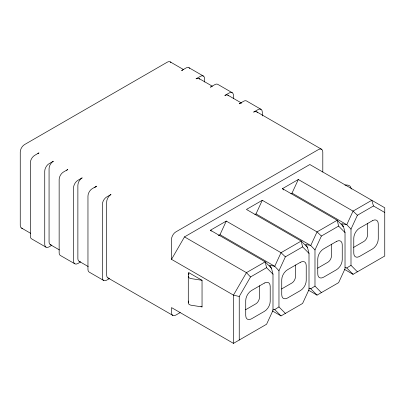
<?xml version="1.0" encoding="UTF-8"?>
<svg xmlns="http://www.w3.org/2000/svg" width="405" height="405" viewBox="0 0 405 405"><rect width="100%" height="100%" fill="white"/><g stroke="black" fill="none" stroke-linecap="round" stroke-linejoin="round"><path stroke-width="0.61" d="M188.285 276.154L188.811 272.661L202.044 280.295L202.044 306.914L191.287 305.248A4.075 2.354 0 0 1 188.285 302.773L188.285 276.154A4.075 2.354 0 0 0 191.287 278.635L202.044 280.295M188.285 302.773L188.548 301.026M218.346 235.644L219.991 234.697L226.273 221.09L281.019 252.695L285.368 256.841L278.964 270.717L278.964 306.919L285.368 313.404M254.912 214.534L256.011 213.901L262.288 200.293L317.039 231.903L321.388 236.044L314.984 249.92L314.984 286.127L321.388 292.607M290.932 193.737L292.025 193.109L298.308 179.501L353.054 211.106L357.402 215.252L350.998 229.129L350.998 265.331L357.402 271.811M226.273 221.09L210.423 230.237L265.169 261.848L266.586 267.685L250.518 276.959L239.239 296.495L233.477 295.118L171.523 259.352L184.493 236.895L309.835 164.526L384.75 207.78L384.75 256.026L353.054 274.322L344.296 269.264M273.016 309.197L274.737 309.557L278.964 306.919M314.984 286.127L310.757 288.765L309.035 288.4M345.05 267.604L346.776 267.968L350.998 265.331M51.764 245.314L49.066 246.873A6.11 3.529 -60 0 1 44.742 244.377L44.742 171.183A6.11 3.529 -60 0 1 49.066 163.696L53.384 161.2A6.11 3.529 -60 0 0 49.066 168.688L49.066 241.886A6.11 3.529 -60 0 0 51.227 244.959M80.58 261.949L77.876 263.508A6.11 3.529 -60 0 1 73.558 261.017L73.558 187.819A6.11 3.529 -60 0 1 77.876 180.331L82.2 177.835A6.11 3.529 -60 0 0 77.876 185.323L77.876 258.522A6.11 3.529 -60 0 0 80.038 261.595M109.396 278.584L106.692 280.149A6.11 3.529 -60 0 1 102.369 277.653L102.369 204.454A6.11 3.529 -60 0 1 106.692 196.967L111.016 194.471A6.11 3.529 -60 0 0 106.692 201.958L106.692 275.157A6.11 3.529 -60 0 0 108.854 278.23M262.288 200.293L246.442 209.446L301.188 241.051L307.471 247.409L309.005 253.373L309.005 289.575L302.601 303.451L281.019 315.915L272.261 310.858M283.718 189.92L282.457 188.649L298.308 179.501M180.22 312.559L175.846 315.08A6.11 3.529 -60 0 1 171.523 312.584L171.523 307.598L233.477 343.364L266.586 324.248L272.99 310.372L272.99 274.165L271.451 268.201L269.568 265.219L274.737 266.303L278.964 270.717M285.368 256.841L302.601 246.888L301.188 241.051L281.019 252.695L274.737 266.303L219.991 234.697M321.388 236.044L338.62 226.096L337.208 220.254L282.457 188.649M357.402 215.252L373.471 205.973L384.75 212.483M245.541 309.779L255.808 303.851A5.093 2.941 -60 0 0 259.408 297.614L259.408 285.758M281.561 288.983L291.823 283.06A5.093 2.941 -60 0 0 295.427 276.817L295.427 264.966M317.576 268.191L327.842 262.263A5.093 2.941 -60 0 0 331.442 256.026L331.442 244.169M353.595 247.394L363.862 241.466A5.093 2.941 -60 0 0 367.462 235.229L367.462 223.378M308.276 290.061L317.039 295.118L338.62 282.66L345.025 268.778L345.025 232.576L343.486 226.613L341.607 223.631L346.776 224.714L350.998 229.129M344.933 185.075L346.143 185.014A4.075 2.354 0 0 1 350.436 186.751L351.484 189.008M188.988 67.736L203.396 76.054M232.207 92.689L217.804 84.372A6.11 3.529 -60 0 0 214.746 84.675L210.423 87.171A6.11 3.529 -60 0 1 211.542 86.695M261.022 109.325L246.615 101.007A6.11 3.529 -60 0 0 243.562 101.311L239.239 103.807A6.11 3.529 -60 0 1 240.357 103.331M170.257 61.914L183.597 69.614M199.073 78.55L212.412 86.25M227.888 95.185L241.76 103.194M256.699 111.82L321.535 149.253M292.025 193.109L346.776 224.714L353.054 211.106L371.785 200.293L373.471 205.973M342.392 225.98L343.486 226.613L337.208 220.254L317.039 231.903L310.757 245.511L314.984 249.92M256.011 213.901L310.757 245.511L305.588 244.423L307.471 247.409M309.663 288.132L310.757 288.765L317.039 295.118M184.493 236.895L246.442 272.661L250.518 276.959M200.981 306.301L202.044 306.914M21.516 228.045L30.588 233.285M50.331 244.681L59.403 249.92M79.142 261.316L88.214 266.556M107.958 277.951L172.788 315.384M46.008 247.177L31.6 238.859A6.11 3.529 -60 0 1 30.334 236.059L30.334 162.866A6.11 3.529 -60 0 1 34.658 155.378L38.981 152.882A6.11 3.529 -60 0 0 37.862 153.697M74.824 263.812L60.416 255.494A6.11 3.529 -60 0 1 59.15 252.7L59.15 179.501A6.11 3.529 -60 0 1 63.474 172.014L67.792 169.518A6.11 3.529 -60 0 0 66.673 170.333M103.634 280.447L89.232 272.13A6.11 3.529 -60 0 1 87.961 269.335L87.961 196.136A6.11 3.529 -60 0 1 92.284 188.649L96.608 186.153A6.11 3.529 -60 0 0 94.78 187.677M338.62 226.096L345.025 232.576M346.776 267.968L353.054 274.322M302.601 246.888L309.005 253.373M271.451 268.201L265.169 261.848L246.442 272.661L233.477 295.118L233.477 343.364M266.586 267.685L272.99 274.165M210.423 230.237L211.263 231.088M274.737 309.557L281.019 315.915M322.8 172.014L322.8 152.052A6.11 3.529 -60 0 0 318.477 149.556L175.846 231.903A6.11 3.529 -60 0 0 171.523 239.385L171.523 259.352M262.288 115.911L262.288 112.124A6.11 3.529 -60 0 0 257.97 109.628L253.646 112.124A6.11 3.529 -60 0 1 257.388 112.458M239.239 296.495L239.239 340.033M233.477 98.643L233.477 95.489A6.11 3.529 -60 0 0 229.154 92.993L224.831 95.489A6.11 3.529 -60 0 1 228.572 95.823M204.662 82.007L204.662 78.853A6.11 3.529 -60 0 0 200.338 76.358L196.015 78.853A6.11 3.529 -60 0 1 199.761 79.188M188.811 272.661L188.811 274.514M22.412 228.324A6.11 3.529 -60 0 1 20.25 225.251L20.25 152.052A6.11 3.529 -60 0 1 24.573 144.565L167.204 62.218A6.11 3.529 -60 0 1 170.945 62.552M182.726 70.06A6.11 3.529 -60 0 0 181.612 70.536L185.93 68.04A6.11 3.529 -60 0 1 189.677 68.374M264.45 283.054L251.485 290.542A8.151 4.703 -60 0 0 245.724 300.525L245.724 315.495A8.151 4.703 -60 0 0 251.485 318.826L264.45 311.339A8.151 4.703 -60 0 0 270.211 301.355L270.211 286.386A8.151 4.703 -60 0 0 264.45 283.054M300.469 262.263L287.504 269.75A8.151 4.703 -60 0 0 281.738 279.728L281.738 294.703A8.151 4.703 -60 0 0 287.504 298.029L300.469 290.542A8.151 4.703 -60 0 0 306.231 280.564L306.231 265.589A8.151 4.703 -60 0 0 300.469 262.263M336.484 241.466L323.519 248.953A8.151 4.703 -60 0 0 317.758 258.937L317.758 273.907A8.151 4.703 -60 0 0 323.519 277.233L336.484 269.75A8.151 4.703 -60 0 0 342.25 259.767L342.25 244.797A8.151 4.703 -60 0 0 336.484 241.466M372.504 220.674L359.539 228.157A8.151 4.703 -60 0 0 353.773 238.14L353.773 253.115A8.151 4.703 -60 0 0 359.539 256.441L372.504 248.953A8.151 4.703 -60 0 0 378.265 238.97L378.265 224A8.151 4.703 -60 0 0 372.504 220.674"/></g></svg>
